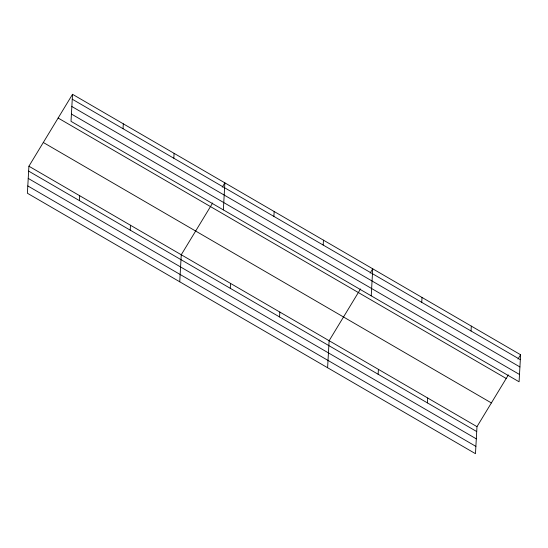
<?xml version="1.0" encoding="UTF-8"?>
<svg xmlns="http://www.w3.org/2000/svg" width="548" height="548" viewBox="0 0 548 548"><rect width="100%" height="100%" fill="white"/><g stroke="black" fill="none" stroke-linecap="round" stroke-linejoin="round"><path stroke-width="0.82" d="M72.528 94.311L71.014 121.341L519.086 381.785L520.6 354.755L72.528 94.311L28.914 166.215L27.4 193.245L475.472 453.689L476.986 426.659L508.386 374.894M79.419 200.623L79.693 195.732M123.033 128.718L123.307 123.827M130.198 230.139L130.472 225.249M173.819 158.235L174.093 153.344M179.744 281.795L181.258 254.765L212.658 203M223.358 209.891L224.872 182.861L222.255 187.176M230.27 288.303L230.544 283.419M273.884 216.398L274.158 211.514M279.562 316.95L279.829 312.065M323.176 245.045L323.45 240.161M327.608 367.742L329.122 340.712L360.522 288.947M371.222 295.838L372.736 268.808L370.119 273.123M378.134 374.25L378.408 369.366M421.748 302.345L422.022 297.461M427.426 402.896L427.693 398.012M471.04 330.992L471.314 326.108M517.983 359.07L520.6 354.755M72.254 99.202L520.326 359.646M71.843 106.504L519.915 366.948M71.425 114.032L519.497 374.476M58.136 118.039L506.208 378.483M43.306 142.487L491.378 402.931M28.914 166.215L476.986 426.659M28.64 171.106L476.712 431.55M28.229 178.408L476.301 438.852M27.811 185.936L475.883 446.38"/></g></svg>
